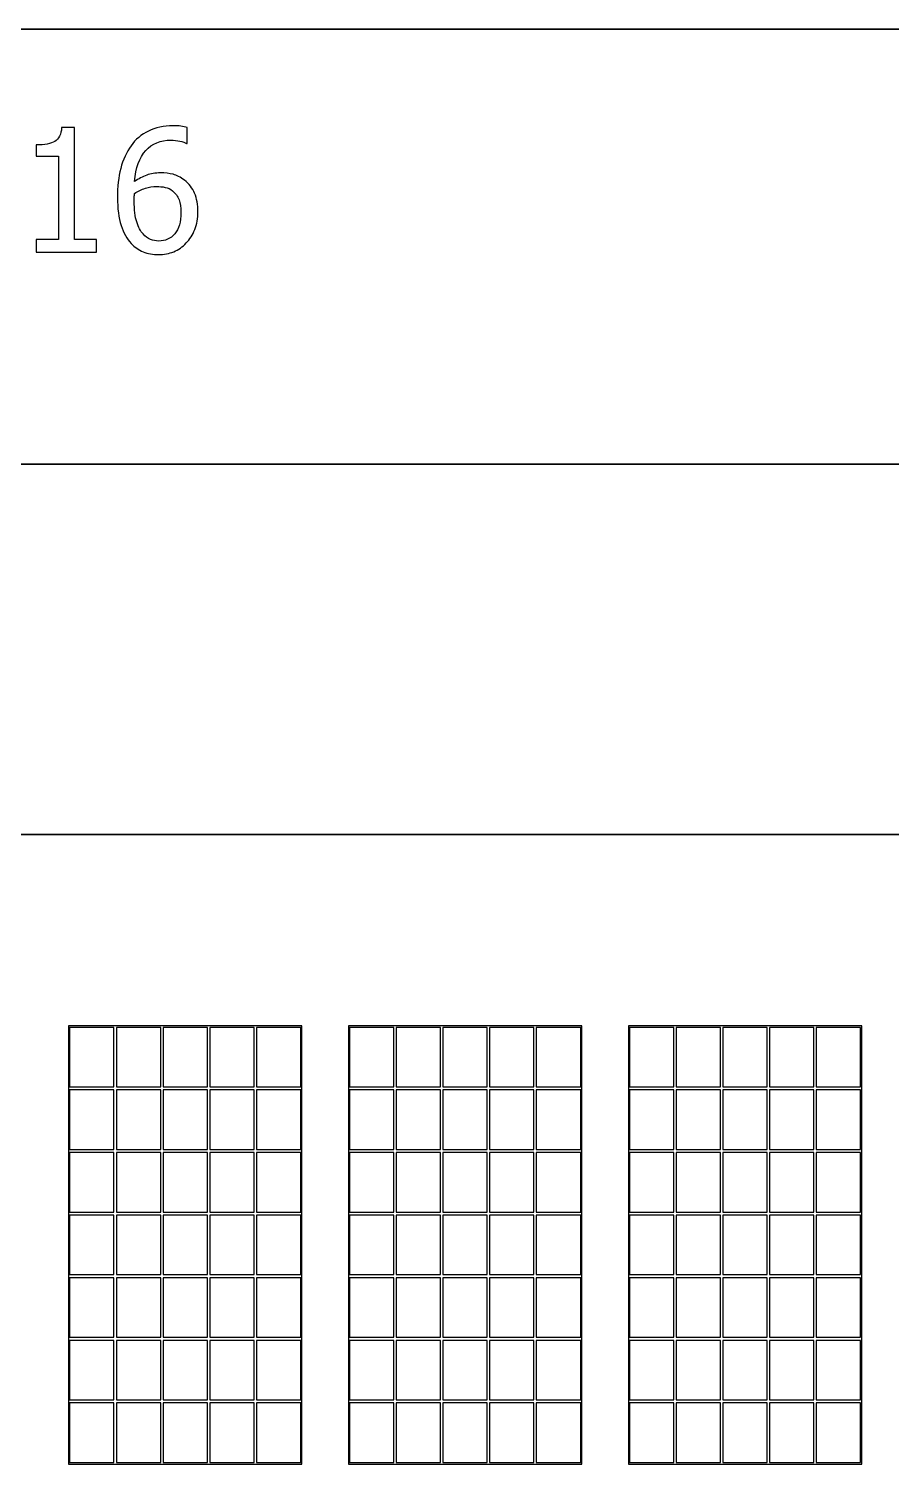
# Model space of a CAD drawing. Header units: centimetres. Extents: x -64.7 to 31.2, y -38.5 to 7.
# Drawn here: x -0.825 to 0.244, y 5.15 to 6.95 of the extents above; entities that cross this region are included whole.
import ezdxf

# ---------------------------------------------------------------- set-up
doc = ezdxf.new("R2010")
doc.units = ezdxf.units.CM
doc.header["$MEASUREMENT"] = 0
doc.layers.add('Layer 1', color=7, linetype='Continuous')

msp = doc.modelspace()

# ---------------------------------------------------------------- linework, layer by layer
at = {"layer": 'Layer 1', "color": 114, "lineweight": 35}
msp.add_open_spline([(-5.5, 6.95), (-5.5, 6.95), (2.5, 6.95), (2.5, 6.95), (2.5, 6.95), (2.5, 6.95), (2.5, 3.35), (2.5, 3.35), (2.5, 3.35), (2.5, 3.35), (-5.5, 3.35), (-5.5, 3.35), (-5.5, 3.35), (-5.5, 3.35), (-5.5, 6.95), (-5.5, 6.95)], degree=3, knots=[0, 0, 0, 0, 0.25, 0.25, 0.25, 0.25, 0.5, 0.5, 0.5, 0.5, 0.75, 0.75, 0.75, 0.75, 1, 1, 1, 1], dxfattribs=at)
at = {"layer": 'Layer 1', "color": 250}
for points, knots in [([(-0.74159, 6.67311), (-0.74159, 6.67311), (-0.81663, 6.67311), (-0.81663, 6.67311), (-0.81663, 6.67311), (-0.81663, 6.67311), (-0.81663, 6.68881), (-0.81663, 6.68881), (-0.81663, 6.68881), (-0.81663, 6.68881), (-0.78872, 6.68881), (-0.78872, 6.68881), (-0.78872, 6.68881), (-0.78872, 6.68881), (-0.78872, 6.792), (-0.78872, 6.792), (-0.78872, 6.792), (-0.78872, 6.792), (-0.81663, 6.792), (-0.81663, 6.792), (-0.81663, 6.792), (-0.81663, 6.792), (-0.81663, 6.80604), (-0.81663, 6.80604), (-0.81663, 6.80604), (-0.80608, 6.80604), (-0.79832, 6.80752), (-0.79331, 6.81052), (-0.79331, 6.81052), (-0.78833, 6.81352), (-0.78551, 6.8192), (-0.78488, 6.82752), (-0.78488, 6.82752), (-0.78488, 6.82752), (-0.76886, 6.82752), (-0.76886, 6.82752), (-0.76886, 6.82752), (-0.76886, 6.82752), (-0.76886, 6.68881), (-0.76886, 6.68881), (-0.76886, 6.68881), (-0.76886, 6.68881), (-0.74159, 6.68881), (-0.74159, 6.68881), (-0.74159, 6.68881), (-0.74159, 6.68881), (-0.74159, 6.67311), (-0.74159, 6.67311)], [0, 0, 0, 0, 0.0833333, 0.0833333, 0.0833333, 0.0833333, 0.1666667, 0.1666667, 0.1666667, 0.1666667, 0.25, 0.25, 0.25, 0.25, 0.3333333, 0.3333333, 0.3333333, 0.3333333, 0.4166667, 0.4166667, 0.4166667, 0.4166667, 0.5, 0.5, 0.5, 0.5, 0.5833333, 0.5833333, 0.5833333, 0.5833333, 0.6666667, 0.6666667, 0.6666667, 0.6666667, 0.75, 0.75, 0.75, 0.75, 0.8333333, 0.8333333, 0.8333333, 0.8333333, 0.9166667, 0.9166667, 0.9166667, 0.9166667, 1, 1, 1, 1]), ([(-0.61582, 6.72303), (-0.61582, 6.71509), (-0.61712, 6.70779), (-0.61973, 6.70112), (-0.61973, 6.70112), (-0.62238, 6.69442), (-0.62587, 6.68884), (-0.63028, 6.68436), (-0.63028, 6.68436), (-0.6349, 6.6796), (-0.64005, 6.676), (-0.6458, 6.67357), (-0.6458, 6.67357), (-0.65152, 6.67113), (-0.6578, 6.6699), (-0.66471, 6.6699), (-0.66471, 6.6699), (-0.67166, 6.6699), (-0.67798, 6.67106), (-0.68366, 6.67343), (-0.68366, 6.67343), (-0.68934, 6.67576), (-0.69438, 6.67925), (-0.69872, 6.68387), (-0.69872, 6.68387), (-0.70401, 6.68944), (-0.70818, 6.69689), (-0.71118, 6.70624), (-0.71118, 6.70624), (-0.71417, 6.71555), (-0.71566, 6.72705), (-0.71566, 6.7407), (-0.71566, 6.7407), (-0.71566, 6.75407), (-0.71428, 6.76614), (-0.71153, 6.77693), (-0.71153, 6.77693), (-0.70878, 6.78769), (-0.70454, 6.79708), (-0.69879, 6.80509), (-0.69879, 6.80509), (-0.69322, 6.81288), (-0.68602, 6.81895), (-0.6772, 6.82333), (-0.6772, 6.82333), (-0.66838, 6.8277), (-0.65819, 6.82989), (-0.64662, 6.82989), (-0.64662, 6.82989), (-0.64316, 6.82989), (-0.63998, 6.82971), (-0.63702, 6.82936), (-0.63702, 6.82936), (-0.63406, 6.82904), (-0.63141, 6.82848), (-0.62915, 6.8277), (-0.62915, 6.8277), (-0.62915, 6.8277), (-0.62915, 6.80798), (-0.62915, 6.80798), (-0.62915, 6.80798), (-0.62915, 6.80798), (-0.63007, 6.80798), (-0.63007, 6.80798), (-0.63007, 6.80798), (-0.63194, 6.809), (-0.63462, 6.80995), (-0.63815, 6.8108), (-0.63815, 6.8108), (-0.64164, 6.81168), (-0.64542, 6.81211), (-0.6494, 6.81211), (-0.6494, 6.81211), (-0.66221, 6.81211), (-0.67258, 6.80777), (-0.68045, 6.79912), (-0.68045, 6.79912), (-0.68835, 6.79048), (-0.69301, 6.77767), (-0.69445, 6.76064), (-0.69445, 6.76064), (-0.68959, 6.76409), (-0.68454, 6.76674), (-0.67939, 6.76861), (-0.67939, 6.76861), (-0.6742, 6.77048), (-0.66856, 6.7714), (-0.66242, 6.7714), (-0.66242, 6.7714), (-0.65642, 6.7714), (-0.65117, 6.7708), (-0.64665, 6.7696), (-0.64665, 6.7696), (-0.64217, 6.7684), (-0.63744, 6.76596), (-0.63258, 6.76229), (-0.63258, 6.76229), (-0.6269, 6.75802), (-0.6227, 6.75263), (-0.61995, 6.74607), (-0.61995, 6.74607), (-0.61719, 6.73954), (-0.61582, 6.73185), (-0.61582, 6.72303)], [0, 0, 0, 0, 0.0384615, 0.0384615, 0.0384615, 0.0384615, 0.0769231, 0.0769231, 0.0769231, 0.0769231, 0.1153846, 0.1153846, 0.1153846, 0.1153846, 0.1538462, 0.1538462, 0.1538462, 0.1538462, 0.1923077, 0.1923077, 0.1923077, 0.1923077, 0.2307692, 0.2307692, 0.2307692, 0.2307692, 0.2692308, 0.2692308, 0.2692308, 0.2692308, 0.3076923, 0.3076923, 0.3076923, 0.3076923, 0.3461538, 0.3461538, 0.3461538, 0.3461538, 0.3846154, 0.3846154, 0.3846154, 0.3846154, 0.4230769, 0.4230769, 0.4230769, 0.4230769, 0.4615385, 0.4615385, 0.4615385, 0.4615385, 0.5, 0.5, 0.5, 0.5, 0.5384615, 0.5384615, 0.5384615, 0.5384615, 0.5769231, 0.5769231, 0.5769231, 0.5769231, 0.6153846, 0.6153846, 0.6153846, 0.6153846, 0.6538462, 0.6538462, 0.6538462, 0.6538462, 0.6923077, 0.6923077, 0.6923077, 0.6923077, 0.7307692, 0.7307692, 0.7307692, 0.7307692, 0.7692308, 0.7692308, 0.7692308, 0.7692308, 0.8076923, 0.8076923, 0.8076923, 0.8076923, 0.8461538, 0.8461538, 0.8461538, 0.8461538, 0.8846154, 0.8846154, 0.8846154, 0.8846154, 0.9230769, 0.9230769, 0.9230769, 0.9230769, 0.9615385, 0.9615385, 0.9615385, 0.9615385, 1, 1, 1, 1]), ([(-0.63681, 6.72222), (-0.63681, 6.72857), (-0.63762, 6.73386), (-0.63928, 6.73813), (-0.63928, 6.73813), (-0.64094, 6.7424), (-0.64362, 6.74607), (-0.64736, 6.7491), (-0.64736, 6.7491), (-0.65004, 6.75129), (-0.65307, 6.75273), (-0.65649, 6.75344), (-0.65649, 6.75344), (-0.65992, 6.75411), (-0.66341, 6.75446), (-0.66697, 6.75446), (-0.66697, 6.75446), (-0.6718, 6.75446), (-0.6765, 6.75372), (-0.68105, 6.75227), (-0.68105, 6.75227), (-0.68556, 6.75083), (-0.69004, 6.74875), (-0.69445, 6.746), (-0.69445, 6.746), (-0.69459, 6.74448), (-0.6947, 6.743), (-0.69477, 6.74159), (-0.69477, 6.74159), (-0.69484, 6.74017), (-0.69488, 6.73841), (-0.69488, 6.73626), (-0.69488, 6.73626), (-0.69488, 6.7256), (-0.69382, 6.71696), (-0.69174, 6.71043), (-0.69174, 6.71043), (-0.68962, 6.70387), (-0.68701, 6.69893), (-0.68394, 6.69555), (-0.68394, 6.69555), (-0.68098, 6.6923), (-0.67791, 6.69004), (-0.67477, 6.68874), (-0.67477, 6.68874), (-0.67163, 6.68743), (-0.66824, 6.68676), (-0.66461, 6.68676), (-0.66461, 6.68676), (-0.65635, 6.68676), (-0.64965, 6.68973), (-0.6445, 6.69565), (-0.6445, 6.69565), (-0.63938, 6.70158), (-0.63681, 6.71043), (-0.63681, 6.72222)], [0, 0, 0, 0, 0.0714286, 0.0714286, 0.0714286, 0.0714286, 0.1428571, 0.1428571, 0.1428571, 0.1428571, 0.2142857, 0.2142857, 0.2142857, 0.2142857, 0.2857143, 0.2857143, 0.2857143, 0.2857143, 0.3571429, 0.3571429, 0.3571429, 0.3571429, 0.4285714, 0.4285714, 0.4285714, 0.4285714, 0.5, 0.5, 0.5, 0.5, 0.5714286, 0.5714286, 0.5714286, 0.5714286, 0.6428571, 0.6428571, 0.6428571, 0.6428571, 0.7142857, 0.7142857, 0.7142857, 0.7142857, 0.7857143, 0.7857143, 0.7857143, 0.7857143, 0.8571429, 0.8571429, 0.8571429, 0.8571429, 0.9285714, 0.9285714, 0.9285714, 0.9285714, 1, 1, 1, 1]), ([(-0.71704, 5.71068), (-0.71704, 5.71068), (-0.66202, 5.71068), (-0.66202, 5.71068), (-0.66202, 5.71068), (-0.66202, 5.71068), (-0.66202, 5.63684), (-0.66202, 5.63684), (-0.66202, 5.63684), (-0.66202, 5.63684), (-0.71704, 5.63684), (-0.71704, 5.63684), (-0.71704, 5.63684), (-0.71704, 5.63684), (-0.71704, 5.71068), (-0.71704, 5.71068)], [0, 0, 0, 0, 0.25, 0.25, 0.25, 0.25, 0.5, 0.5, 0.5, 0.5, 0.75, 0.75, 0.75, 0.75, 1, 1, 1, 1]), ([(-0.71704, 5.63296), (-0.71704, 5.63296), (-0.66202, 5.63296), (-0.66202, 5.63296), (-0.66202, 5.63296), (-0.66202, 5.63296), (-0.66202, 5.55913), (-0.66202, 5.55913), (-0.66202, 5.55913), (-0.66202, 5.55913), (-0.71704, 5.55913), (-0.71704, 5.55913), (-0.71704, 5.55913), (-0.71704, 5.55913), (-0.71704, 5.63296), (-0.71704, 5.63296)], [0, 0, 0, 0, 0.25, 0.25, 0.25, 0.25, 0.5, 0.5, 0.5, 0.5, 0.75, 0.75, 0.75, 0.75, 1, 1, 1, 1]), ([(-0.36969, 5.63296), (-0.36969, 5.63296), (-0.31466, 5.63296), (-0.31466, 5.63296), (-0.31466, 5.63296), (-0.31466, 5.63296), (-0.31466, 5.55913), (-0.31466, 5.55913), (-0.31466, 5.55913), (-0.31466, 5.55913), (-0.36969, 5.55913), (-0.36969, 5.55913), (-0.36969, 5.55913), (-0.36969, 5.55913), (-0.36969, 5.63296), (-0.36969, 5.63296)], [0, 0, 0, 0, 0.25, 0.25, 0.25, 0.25, 0.5, 0.5, 0.5, 0.5, 0.75, 0.75, 0.75, 0.75, 1, 1, 1, 1]), ([(-0.31176, 5.63296), (-0.31176, 5.63296), (-0.25673, 5.63296), (-0.25673, 5.63296), (-0.25673, 5.63296), (-0.25673, 5.63296), (-0.25673, 5.55913), (-0.25673, 5.55913), (-0.25673, 5.55913), (-0.25673, 5.55913), (-0.31176, 5.55913), (-0.31176, 5.55913), (-0.31176, 5.55913), (-0.31176, 5.55913), (-0.31176, 5.63296), (-0.31176, 5.63296)], [0, 0, 0, 0, 0.25, 0.25, 0.25, 0.25, 0.5, 0.5, 0.5, 0.5, 0.75, 0.75, 0.75, 0.75, 1, 1, 1, 1]), ([(-0.77497, 5.55524), (-0.77497, 5.55524), (-0.71994, 5.55524), (-0.71994, 5.55524), (-0.71994, 5.55524), (-0.71994, 5.55524), (-0.71994, 5.48141), (-0.71994, 5.48141), (-0.71994, 5.48141), (-0.71994, 5.48141), (-0.77497, 5.48141), (-0.77497, 5.48141), (-0.77497, 5.48141), (-0.77497, 5.48141), (-0.77497, 5.55524), (-0.77497, 5.55524)], [0, 0, 0, 0, 0.25, 0.25, 0.25, 0.25, 0.5, 0.5, 0.5, 0.5, 0.75, 0.75, 0.75, 0.75, 1, 1, 1, 1]), ([(-0.71704, 5.55524), (-0.71704, 5.55524), (-0.66202, 5.55524), (-0.66202, 5.55524), (-0.66202, 5.55524), (-0.66202, 5.55524), (-0.66202, 5.48141), (-0.66202, 5.48141), (-0.66202, 5.48141), (-0.66202, 5.48141), (-0.71704, 5.48141), (-0.71704, 5.48141), (-0.71704, 5.48141), (-0.71704, 5.48141), (-0.71704, 5.55524), (-0.71704, 5.55524)], [0, 0, 0, 0, 0.25, 0.25, 0.25, 0.25, 0.5, 0.5, 0.5, 0.5, 0.75, 0.75, 0.75, 0.75, 1, 1, 1, 1]), ([(-0.65912, 5.55524), (-0.65912, 5.55524), (-0.60409, 5.55524), (-0.60409, 5.55524), (-0.60409, 5.55524), (-0.60409, 5.55524), (-0.60409, 5.48141), (-0.60409, 5.48141), (-0.60409, 5.48141), (-0.60409, 5.48141), (-0.65912, 5.48141), (-0.65912, 5.48141), (-0.65912, 5.48141), (-0.65912, 5.48141), (-0.65912, 5.55524), (-0.65912, 5.55524)], [0, 0, 0, 0, 0.25, 0.25, 0.25, 0.25, 0.5, 0.5, 0.5, 0.5, 0.75, 0.75, 0.75, 0.75, 1, 1, 1, 1]), ([(-0.36969, 5.55524), (-0.36969, 5.55524), (-0.31466, 5.55524), (-0.31466, 5.55524), (-0.31466, 5.55524), (-0.31466, 5.55524), (-0.31466, 5.48141), (-0.31466, 5.48141), (-0.31466, 5.48141), (-0.31466, 5.48141), (-0.36969, 5.48141), (-0.36969, 5.48141), (-0.36969, 5.48141), (-0.36969, 5.48141), (-0.36969, 5.55524), (-0.36969, 5.55524)], [0, 0, 0, 0, 0.25, 0.25, 0.25, 0.25, 0.5, 0.5, 0.5, 0.5, 0.75, 0.75, 0.75, 0.75, 1, 1, 1, 1]), ([(-0.31176, 5.55524), (-0.31176, 5.55524), (-0.25673, 5.55524), (-0.25673, 5.55524), (-0.25673, 5.55524), (-0.25673, 5.55524), (-0.25673, 5.48141), (-0.25673, 5.48141), (-0.25673, 5.48141), (-0.25673, 5.48141), (-0.31176, 5.48141), (-0.31176, 5.48141), (-0.31176, 5.48141), (-0.31176, 5.48141), (-0.31176, 5.55524), (-0.31176, 5.55524)], [0, 0, 0, 0, 0.25, 0.25, 0.25, 0.25, 0.5, 0.5, 0.5, 0.5, 0.75, 0.75, 0.75, 0.75, 1, 1, 1, 1]), ([(-0.71704, 5.47752), (-0.71704, 5.47752), (-0.66202, 5.47752), (-0.66202, 5.47752), (-0.66202, 5.47752), (-0.66202, 5.47752), (-0.66202, 5.40369), (-0.66202, 5.40369), (-0.66202, 5.40369), (-0.66202, 5.40369), (-0.71704, 5.40369), (-0.71704, 5.40369), (-0.71704, 5.40369), (-0.71704, 5.40369), (-0.71704, 5.47752), (-0.71704, 5.47752)], [0, 0, 0, 0, 0.25, 0.25, 0.25, 0.25, 0.5, 0.5, 0.5, 0.5, 0.75, 0.75, 0.75, 0.75, 1, 1, 1, 1]), ([(-0.71704, 5.3998), (-0.71704, 5.3998), (-0.66202, 5.3998), (-0.66202, 5.3998), (-0.66202, 5.3998), (-0.66202, 5.3998), (-0.66202, 5.32597), (-0.66202, 5.32597), (-0.66202, 5.32597), (-0.66202, 5.32597), (-0.71704, 5.32597), (-0.71704, 5.32597), (-0.71704, 5.32597), (-0.71704, 5.32597), (-0.71704, 5.3998), (-0.71704, 5.3998)], [0, 0, 0, 0, 0.25, 0.25, 0.25, 0.25, 0.5, 0.5, 0.5, 0.5, 0.75, 0.75, 0.75, 0.75, 1, 1, 1, 1]), ([(-0.36969, 5.3998), (-0.36969, 5.3998), (-0.31466, 5.3998), (-0.31466, 5.3998), (-0.31466, 5.3998), (-0.31466, 5.3998), (-0.31466, 5.32597), (-0.31466, 5.32597), (-0.31466, 5.32597), (-0.31466, 5.32597), (-0.36969, 5.32597), (-0.36969, 5.32597), (-0.36969, 5.32597), (-0.36969, 5.32597), (-0.36969, 5.3998), (-0.36969, 5.3998)], [0, 0, 0, 0, 0.25, 0.25, 0.25, 0.25, 0.5, 0.5, 0.5, 0.5, 0.75, 0.75, 0.75, 0.75, 1, 1, 1, 1]), ([(-0.31176, 5.3998), (-0.31176, 5.3998), (-0.25673, 5.3998), (-0.25673, 5.3998), (-0.25673, 5.3998), (-0.25673, 5.3998), (-0.25673, 5.32597), (-0.25673, 5.32597), (-0.25673, 5.32597), (-0.25673, 5.32597), (-0.31176, 5.32597), (-0.31176, 5.32597), (-0.31176, 5.32597), (-0.31176, 5.32597), (-0.31176, 5.3998), (-0.31176, 5.3998)], [0, 0, 0, 0, 0.25, 0.25, 0.25, 0.25, 0.5, 0.5, 0.5, 0.5, 0.75, 0.75, 0.75, 0.75, 1, 1, 1, 1]), ([(-0.02233, 5.3998), (-0.02233, 5.3998), (0.0327, 5.3998), (0.0327, 5.3998), (0.0327, 5.3998), (0.0327, 5.3998), (0.0327, 5.32597), (0.0327, 5.32597), (0.0327, 5.32597), (0.0327, 5.32597), (-0.02233, 5.32597), (-0.02233, 5.32597), (-0.02233, 5.32597), (-0.02233, 5.32597), (-0.02233, 5.3998), (-0.02233, 5.3998)], [0, 0, 0, 0, 0.25, 0.25, 0.25, 0.25, 0.5, 0.5, 0.5, 0.5, 0.75, 0.75, 0.75, 0.75, 1, 1, 1, 1]), ([(0.0356, 5.3998), (0.0356, 5.3998), (0.09063, 5.3998), (0.09063, 5.3998), (0.09063, 5.3998), (0.09063, 5.3998), (0.09063, 5.32597), (0.09063, 5.32597), (0.09063, 5.32597), (0.09063, 5.32597), (0.0356, 5.32597), (0.0356, 5.32597), (0.0356, 5.32597), (0.0356, 5.32597), (0.0356, 5.3998), (0.0356, 5.3998)], [0, 0, 0, 0, 0.25, 0.25, 0.25, 0.25, 0.5, 0.5, 0.5, 0.5, 0.75, 0.75, 0.75, 0.75, 1, 1, 1, 1]), ([(-0.71704, 5.32208), (-0.71704, 5.32208), (-0.66202, 5.32208), (-0.66202, 5.32208), (-0.66202, 5.32208), (-0.66202, 5.32208), (-0.66202, 5.24825), (-0.66202, 5.24825), (-0.66202, 5.24825), (-0.66202, 5.24825), (-0.71704, 5.24825), (-0.71704, 5.24825), (-0.71704, 5.24825), (-0.71704, 5.24825), (-0.71704, 5.32208), (-0.71704, 5.32208)], [0, 0, 0, 0, 0.25, 0.25, 0.25, 0.25, 0.5, 0.5, 0.5, 0.5, 0.75, 0.75, 0.75, 0.75, 1, 1, 1, 1]), ([(-0.54327, 5.32208), (-0.54327, 5.32208), (-0.48824, 5.32208), (-0.48824, 5.32208), (-0.48824, 5.32208), (-0.48824, 5.32208), (-0.48824, 5.24825), (-0.48824, 5.24825), (-0.48824, 5.24825), (-0.48824, 5.24825), (-0.54327, 5.24825), (-0.54327, 5.24825), (-0.54327, 5.24825), (-0.54327, 5.24825), (-0.54327, 5.32208), (-0.54327, 5.32208)], [0, 0, 0, 0, 0.25, 0.25, 0.25, 0.25, 0.5, 0.5, 0.5, 0.5, 0.75, 0.75, 0.75, 0.75, 1, 1, 1, 1]), ([(-0.36969, 5.32208), (-0.36969, 5.32208), (-0.31466, 5.32208), (-0.31466, 5.32208), (-0.31466, 5.32208), (-0.31466, 5.32208), (-0.31466, 5.24825), (-0.31466, 5.24825), (-0.31466, 5.24825), (-0.31466, 5.24825), (-0.36969, 5.24825), (-0.36969, 5.24825), (-0.36969, 5.24825), (-0.36969, 5.24825), (-0.36969, 5.32208), (-0.36969, 5.32208)], [0, 0, 0, 0, 0.25, 0.25, 0.25, 0.25, 0.5, 0.5, 0.5, 0.5, 0.75, 0.75, 0.75, 0.75, 1, 1, 1, 1]), ([(-0.31176, 5.32208), (-0.31176, 5.32208), (-0.25673, 5.32208), (-0.25673, 5.32208), (-0.25673, 5.32208), (-0.25673, 5.32208), (-0.25673, 5.24825), (-0.25673, 5.24825), (-0.25673, 5.24825), (-0.25673, 5.24825), (-0.31176, 5.24825), (-0.31176, 5.24825), (-0.31176, 5.24825), (-0.31176, 5.24825), (-0.31176, 5.32208), (-0.31176, 5.32208)], [0, 0, 0, 0, 0.25, 0.25, 0.25, 0.25, 0.5, 0.5, 0.5, 0.5, 0.75, 0.75, 0.75, 0.75, 1, 1, 1, 1]), ([(-0.02233, 5.32208), (-0.02233, 5.32208), (0.0327, 5.32208), (0.0327, 5.32208), (0.0327, 5.32208), (0.0327, 5.32208), (0.0327, 5.24825), (0.0327, 5.24825), (0.0327, 5.24825), (0.0327, 5.24825), (-0.02233, 5.24825), (-0.02233, 5.24825), (-0.02233, 5.24825), (-0.02233, 5.24825), (-0.02233, 5.32208), (-0.02233, 5.32208)], [0, 0, 0, 0, 0.25, 0.25, 0.25, 0.25, 0.5, 0.5, 0.5, 0.5, 0.75, 0.75, 0.75, 0.75, 1, 1, 1, 1]), ([(0.0356, 5.32208), (0.0356, 5.32208), (0.09063, 5.32208), (0.09063, 5.32208), (0.09063, 5.32208), (0.09063, 5.32208), (0.09063, 5.24825), (0.09063, 5.24825), (0.09063, 5.24825), (0.09063, 5.24825), (0.0356, 5.24825), (0.0356, 5.24825), (0.0356, 5.24825), (0.0356, 5.24825), (0.0356, 5.32208), (0.0356, 5.32208)], [0, 0, 0, 0, 0.25, 0.25, 0.25, 0.25, 0.5, 0.5, 0.5, 0.5, 0.75, 0.75, 0.75, 0.75, 1, 1, 1, 1]), ([(-0.65912, 5.24437), (-0.65912, 5.24437), (-0.60409, 5.24437), (-0.60409, 5.24437), (-0.60409, 5.24437), (-0.60409, 5.24437), (-0.60409, 5.17053), (-0.60409, 5.17053), (-0.60409, 5.17053), (-0.60409, 5.17053), (-0.65912, 5.17053), (-0.65912, 5.17053), (-0.65912, 5.17053), (-0.65912, 5.17053), (-0.65912, 5.24437), (-0.65912, 5.24437)], [0, 0, 0, 0, 0.25, 0.25, 0.25, 0.25, 0.5, 0.5, 0.5, 0.5, 0.75, 0.75, 0.75, 0.75, 1, 1, 1, 1]), ([(-0.60119, 5.24437), (-0.60119, 5.24437), (-0.54616, 5.24437), (-0.54616, 5.24437), (-0.54616, 5.24437), (-0.54616, 5.24437), (-0.54616, 5.17053), (-0.54616, 5.17053), (-0.54616, 5.17053), (-0.54616, 5.17053), (-0.60119, 5.17053), (-0.60119, 5.17053), (-0.60119, 5.17053), (-0.60119, 5.17053), (-0.60119, 5.24437), (-0.60119, 5.24437)], [0, 0, 0, 0, 0.25, 0.25, 0.25, 0.25, 0.5, 0.5, 0.5, 0.5, 0.75, 0.75, 0.75, 0.75, 1, 1, 1, 1])]:
    msp.add_open_spline(points, degree=3, knots=knots, dxfattribs=at)
at = {"layer": 'Layer 1', "color": 250, "lineweight": 35}
msp.add_open_spline([(-4.8, 6.41), (-4.8, 6.41), (1.8, 6.41), (1.8, 6.41), (1.8, 6.41), (1.8, 6.41), (1.8, 3.89), (1.8, 3.89), (1.8, 3.89), (1.8, 3.89), (-4.8, 3.89), (-4.8, 3.89), (-4.8, 3.89), (-4.8, 3.89), (-4.8, 6.41), (-4.8, 6.41)], degree=3, knots=[0, 0, 0, 0, 0.25, 0.25, 0.25, 0.25, 0.5, 0.5, 0.5, 0.5, 0.75, 0.75, 0.75, 0.75, 1, 1, 1, 1], dxfattribs=at)
at = {"layer": 'Layer 1', "color": 52, "lineweight": 35}
msp.add_open_spline([(-4.3105, 5.95), (-4.3105, 5.95), (1.3105, 5.95), (1.3105, 5.95), (1.3105, 5.95), (1.3105, 5.95), (1.3105, 4.35), (1.3105, 4.35), (1.3105, 4.35), (1.3105, 4.35), (-4.3105, 4.35), (-4.3105, 4.35), (-4.3105, 4.35), (-4.3105, 4.35), (-4.3105, 5.95), (-4.3105, 5.95)], degree=3, knots=[0, 0, 0, 0, 0.25, 0.25, 0.25, 0.25, 0.5, 0.5, 0.5, 0.5, 0.75, 0.75, 0.75, 0.75, 1, 1, 1, 1], dxfattribs=at)
at = {"layer": 'Layer 1', "color": 52}
for points in [[(-0.77642, 5.71262), (-0.77642, 5.71262), (-0.48679, 5.71262), (-0.48679, 5.71262), (-0.48679, 5.71262), (-0.48679, 5.71262), (-0.48679, 5.16859), (-0.48679, 5.16859), (-0.48679, 5.16859), (-0.48679, 5.16859), (-0.77642, 5.16859), (-0.77642, 5.16859), (-0.77642, 5.16859), (-0.77642, 5.16859), (-0.77642, 5.71262), (-0.77642, 5.71262)], [(-0.77497, 5.71068), (-0.77497, 5.71068), (-0.71994, 5.71068), (-0.71994, 5.71068), (-0.71994, 5.71068), (-0.71994, 5.71068), (-0.71994, 5.63684), (-0.71994, 5.63684), (-0.71994, 5.63684), (-0.71994, 5.63684), (-0.77497, 5.63684), (-0.77497, 5.63684), (-0.77497, 5.63684), (-0.77497, 5.63684), (-0.77497, 5.71068), (-0.77497, 5.71068)], [(-0.65912, 5.71068), (-0.65912, 5.71068), (-0.60409, 5.71068), (-0.60409, 5.71068), (-0.60409, 5.71068), (-0.60409, 5.71068), (-0.60409, 5.63684), (-0.60409, 5.63684), (-0.60409, 5.63684), (-0.60409, 5.63684), (-0.65912, 5.63684), (-0.65912, 5.63684), (-0.65912, 5.63684), (-0.65912, 5.63684), (-0.65912, 5.71068), (-0.65912, 5.71068)], [(-0.60119, 5.71068), (-0.60119, 5.71068), (-0.54616, 5.71068), (-0.54616, 5.71068), (-0.54616, 5.71068), (-0.54616, 5.71068), (-0.54616, 5.63684), (-0.54616, 5.63684), (-0.54616, 5.63684), (-0.54616, 5.63684), (-0.60119, 5.63684), (-0.60119, 5.63684), (-0.60119, 5.63684), (-0.60119, 5.63684), (-0.60119, 5.71068), (-0.60119, 5.71068)], [(-0.54327, 5.71068), (-0.54327, 5.71068), (-0.48824, 5.71068), (-0.48824, 5.71068), (-0.48824, 5.71068), (-0.48824, 5.71068), (-0.48824, 5.63684), (-0.48824, 5.63684), (-0.48824, 5.63684), (-0.48824, 5.63684), (-0.54327, 5.63684), (-0.54327, 5.63684), (-0.54327, 5.63684), (-0.54327, 5.63684), (-0.54327, 5.71068), (-0.54327, 5.71068)], [(-0.42906, 5.71262), (-0.42906, 5.71262), (-0.13943, 5.71262), (-0.13943, 5.71262), (-0.13943, 5.71262), (-0.13943, 5.71262), (-0.13943, 5.16859), (-0.13943, 5.16859), (-0.13943, 5.16859), (-0.13943, 5.16859), (-0.42906, 5.16859), (-0.42906, 5.16859), (-0.42906, 5.16859), (-0.42906, 5.16859), (-0.42906, 5.71262), (-0.42906, 5.71262)], [(-0.42761, 5.71068), (-0.42761, 5.71068), (-0.37258, 5.71068), (-0.37258, 5.71068), (-0.37258, 5.71068), (-0.37258, 5.71068), (-0.37258, 5.63684), (-0.37258, 5.63684), (-0.37258, 5.63684), (-0.37258, 5.63684), (-0.42761, 5.63684), (-0.42761, 5.63684), (-0.42761, 5.63684), (-0.42761, 5.63684), (-0.42761, 5.71068), (-0.42761, 5.71068)], [(-0.36969, 5.71068), (-0.36969, 5.71068), (-0.31466, 5.71068), (-0.31466, 5.71068), (-0.31466, 5.71068), (-0.31466, 5.71068), (-0.31466, 5.63684), (-0.31466, 5.63684), (-0.31466, 5.63684), (-0.31466, 5.63684), (-0.36969, 5.63684), (-0.36969, 5.63684), (-0.36969, 5.63684), (-0.36969, 5.63684), (-0.36969, 5.71068), (-0.36969, 5.71068)], [(-0.31176, 5.71068), (-0.31176, 5.71068), (-0.25673, 5.71068), (-0.25673, 5.71068), (-0.25673, 5.71068), (-0.25673, 5.71068), (-0.25673, 5.63684), (-0.25673, 5.63684), (-0.25673, 5.63684), (-0.25673, 5.63684), (-0.31176, 5.63684), (-0.31176, 5.63684), (-0.31176, 5.63684), (-0.31176, 5.63684), (-0.31176, 5.71068), (-0.31176, 5.71068)], [(-0.25384, 5.71068), (-0.25384, 5.71068), (-0.19881, 5.71068), (-0.19881, 5.71068), (-0.19881, 5.71068), (-0.19881, 5.71068), (-0.19881, 5.63684), (-0.19881, 5.63684), (-0.19881, 5.63684), (-0.19881, 5.63684), (-0.25384, 5.63684), (-0.25384, 5.63684), (-0.25384, 5.63684), (-0.25384, 5.63684), (-0.25384, 5.71068), (-0.25384, 5.71068)], [(-0.19591, 5.71068), (-0.19591, 5.71068), (-0.14088, 5.71068), (-0.14088, 5.71068), (-0.14088, 5.71068), (-0.14088, 5.71068), (-0.14088, 5.63684), (-0.14088, 5.63684), (-0.14088, 5.63684), (-0.14088, 5.63684), (-0.19591, 5.63684), (-0.19591, 5.63684), (-0.19591, 5.63684), (-0.19591, 5.63684), (-0.19591, 5.71068), (-0.19591, 5.71068)], [(-0.0817, 5.71262), (-0.0817, 5.71262), (0.20793, 5.71262), (0.20793, 5.71262), (0.20793, 5.71262), (0.20793, 5.71262), (0.20793, 5.16859), (0.20793, 5.16859), (0.20793, 5.16859), (0.20793, 5.16859), (-0.0817, 5.16859), (-0.0817, 5.16859), (-0.0817, 5.16859), (-0.0817, 5.16859), (-0.0817, 5.71262), (-0.0817, 5.71262)], [(-0.08025, 5.71068), (-0.08025, 5.71068), (-0.02523, 5.71068), (-0.02523, 5.71068), (-0.02523, 5.71068), (-0.02523, 5.71068), (-0.02523, 5.63684), (-0.02523, 5.63684), (-0.02523, 5.63684), (-0.02523, 5.63684), (-0.08025, 5.63684), (-0.08025, 5.63684), (-0.08025, 5.63684), (-0.08025, 5.63684), (-0.08025, 5.71068), (-0.08025, 5.71068)], [(-0.02233, 5.71068), (-0.02233, 5.71068), (0.0327, 5.71068), (0.0327, 5.71068), (0.0327, 5.71068), (0.0327, 5.71068), (0.0327, 5.63684), (0.0327, 5.63684), (0.0327, 5.63684), (0.0327, 5.63684), (-0.02233, 5.63684), (-0.02233, 5.63684), (-0.02233, 5.63684), (-0.02233, 5.63684), (-0.02233, 5.71068), (-0.02233, 5.71068)], [(0.0356, 5.71068), (0.0356, 5.71068), (0.09063, 5.71068), (0.09063, 5.71068), (0.09063, 5.71068), (0.09063, 5.71068), (0.09063, 5.63684), (0.09063, 5.63684), (0.09063, 5.63684), (0.09063, 5.63684), (0.0356, 5.63684), (0.0356, 5.63684), (0.0356, 5.63684), (0.0356, 5.63684), (0.0356, 5.71068), (0.0356, 5.71068)], [(0.09352, 5.71068), (0.09352, 5.71068), (0.14855, 5.71068), (0.14855, 5.71068), (0.14855, 5.71068), (0.14855, 5.71068), (0.14855, 5.63684), (0.14855, 5.63684), (0.14855, 5.63684), (0.14855, 5.63684), (0.09352, 5.63684), (0.09352, 5.63684), (0.09352, 5.63684), (0.09352, 5.63684), (0.09352, 5.71068), (0.09352, 5.71068)], [(0.15145, 5.71068), (0.15145, 5.71068), (0.20648, 5.71068), (0.20648, 5.71068), (0.20648, 5.71068), (0.20648, 5.71068), (0.20648, 5.63684), (0.20648, 5.63684), (0.20648, 5.63684), (0.20648, 5.63684), (0.15145, 5.63684), (0.15145, 5.63684), (0.15145, 5.63684), (0.15145, 5.63684), (0.15145, 5.71068), (0.15145, 5.71068)], [(-0.77497, 5.63296), (-0.77497, 5.63296), (-0.71994, 5.63296), (-0.71994, 5.63296), (-0.71994, 5.63296), (-0.71994, 5.63296), (-0.71994, 5.55913), (-0.71994, 5.55913), (-0.71994, 5.55913), (-0.71994, 5.55913), (-0.77497, 5.55913), (-0.77497, 5.55913), (-0.77497, 5.55913), (-0.77497, 5.55913), (-0.77497, 5.63296), (-0.77497, 5.63296)], [(-0.65912, 5.63296), (-0.65912, 5.63296), (-0.60409, 5.63296), (-0.60409, 5.63296), (-0.60409, 5.63296), (-0.60409, 5.63296), (-0.60409, 5.55913), (-0.60409, 5.55913), (-0.60409, 5.55913), (-0.60409, 5.55913), (-0.65912, 5.55913), (-0.65912, 5.55913), (-0.65912, 5.55913), (-0.65912, 5.55913), (-0.65912, 5.63296), (-0.65912, 5.63296)], [(-0.60119, 5.63296), (-0.60119, 5.63296), (-0.54616, 5.63296), (-0.54616, 5.63296), (-0.54616, 5.63296), (-0.54616, 5.63296), (-0.54616, 5.55913), (-0.54616, 5.55913), (-0.54616, 5.55913), (-0.54616, 5.55913), (-0.60119, 5.55913), (-0.60119, 5.55913), (-0.60119, 5.55913), (-0.60119, 5.55913), (-0.60119, 5.63296), (-0.60119, 5.63296)], [(-0.54327, 5.63296), (-0.54327, 5.63296), (-0.48824, 5.63296), (-0.48824, 5.63296), (-0.48824, 5.63296), (-0.48824, 5.63296), (-0.48824, 5.55913), (-0.48824, 5.55913), (-0.48824, 5.55913), (-0.48824, 5.55913), (-0.54327, 5.55913), (-0.54327, 5.55913), (-0.54327, 5.55913), (-0.54327, 5.55913), (-0.54327, 5.63296), (-0.54327, 5.63296)], [(-0.42761, 5.63296), (-0.42761, 5.63296), (-0.37258, 5.63296), (-0.37258, 5.63296), (-0.37258, 5.63296), (-0.37258, 5.63296), (-0.37258, 5.55913), (-0.37258, 5.55913), (-0.37258, 5.55913), (-0.37258, 5.55913), (-0.42761, 5.55913), (-0.42761, 5.55913), (-0.42761, 5.55913), (-0.42761, 5.55913), (-0.42761, 5.63296), (-0.42761, 5.63296)], [(-0.25384, 5.63296), (-0.25384, 5.63296), (-0.19881, 5.63296), (-0.19881, 5.63296), (-0.19881, 5.63296), (-0.19881, 5.63296), (-0.19881, 5.55913), (-0.19881, 5.55913), (-0.19881, 5.55913), (-0.19881, 5.55913), (-0.25384, 5.55913), (-0.25384, 5.55913), (-0.25384, 5.55913), (-0.25384, 5.55913), (-0.25384, 5.63296), (-0.25384, 5.63296)], [(-0.19591, 5.63296), (-0.19591, 5.63296), (-0.14088, 5.63296), (-0.14088, 5.63296), (-0.14088, 5.63296), (-0.14088, 5.63296), (-0.14088, 5.55913), (-0.14088, 5.55913), (-0.14088, 5.55913), (-0.14088, 5.55913), (-0.19591, 5.55913), (-0.19591, 5.55913), (-0.19591, 5.55913), (-0.19591, 5.55913), (-0.19591, 5.63296), (-0.19591, 5.63296)], [(-0.08025, 5.63296), (-0.08025, 5.63296), (-0.02523, 5.63296), (-0.02523, 5.63296), (-0.02523, 5.63296), (-0.02523, 5.63296), (-0.02523, 5.55913), (-0.02523, 5.55913), (-0.02523, 5.55913), (-0.02523, 5.55913), (-0.08025, 5.55913), (-0.08025, 5.55913), (-0.08025, 5.55913), (-0.08025, 5.55913), (-0.08025, 5.63296), (-0.08025, 5.63296)], [(-0.02233, 5.63296), (-0.02233, 5.63296), (0.0327, 5.63296), (0.0327, 5.63296), (0.0327, 5.63296), (0.0327, 5.63296), (0.0327, 5.55913), (0.0327, 5.55913), (0.0327, 5.55913), (0.0327, 5.55913), (-0.02233, 5.55913), (-0.02233, 5.55913), (-0.02233, 5.55913), (-0.02233, 5.55913), (-0.02233, 5.63296), (-0.02233, 5.63296)], [(0.0356, 5.63296), (0.0356, 5.63296), (0.09063, 5.63296), (0.09063, 5.63296), (0.09063, 5.63296), (0.09063, 5.63296), (0.09063, 5.55913), (0.09063, 5.55913), (0.09063, 5.55913), (0.09063, 5.55913), (0.0356, 5.55913), (0.0356, 5.55913), (0.0356, 5.55913), (0.0356, 5.55913), (0.0356, 5.63296), (0.0356, 5.63296)], [(0.09352, 5.63296), (0.09352, 5.63296), (0.14855, 5.63296), (0.14855, 5.63296), (0.14855, 5.63296), (0.14855, 5.63296), (0.14855, 5.55913), (0.14855, 5.55913), (0.14855, 5.55913), (0.14855, 5.55913), (0.09352, 5.55913), (0.09352, 5.55913), (0.09352, 5.55913), (0.09352, 5.55913), (0.09352, 5.63296), (0.09352, 5.63296)], [(0.15145, 5.63296), (0.15145, 5.63296), (0.20648, 5.63296), (0.20648, 5.63296), (0.20648, 5.63296), (0.20648, 5.63296), (0.20648, 5.55913), (0.20648, 5.55913), (0.20648, 5.55913), (0.20648, 5.55913), (0.15145, 5.55913), (0.15145, 5.55913), (0.15145, 5.55913), (0.15145, 5.55913), (0.15145, 5.63296), (0.15145, 5.63296)], [(-0.60119, 5.55524), (-0.60119, 5.55524), (-0.54616, 5.55524), (-0.54616, 5.55524), (-0.54616, 5.55524), (-0.54616, 5.55524), (-0.54616, 5.48141), (-0.54616, 5.48141), (-0.54616, 5.48141), (-0.54616, 5.48141), (-0.60119, 5.48141), (-0.60119, 5.48141), (-0.60119, 5.48141), (-0.60119, 5.48141), (-0.60119, 5.55524), (-0.60119, 5.55524)], [(-0.54327, 5.55524), (-0.54327, 5.55524), (-0.48824, 5.55524), (-0.48824, 5.55524), (-0.48824, 5.55524), (-0.48824, 5.55524), (-0.48824, 5.48141), (-0.48824, 5.48141), (-0.48824, 5.48141), (-0.48824, 5.48141), (-0.54327, 5.48141), (-0.54327, 5.48141), (-0.54327, 5.48141), (-0.54327, 5.48141), (-0.54327, 5.55524), (-0.54327, 5.55524)], [(-0.42761, 5.55524), (-0.42761, 5.55524), (-0.37258, 5.55524), (-0.37258, 5.55524), (-0.37258, 5.55524), (-0.37258, 5.55524), (-0.37258, 5.48141), (-0.37258, 5.48141), (-0.37258, 5.48141), (-0.37258, 5.48141), (-0.42761, 5.48141), (-0.42761, 5.48141), (-0.42761, 5.48141), (-0.42761, 5.48141), (-0.42761, 5.55524), (-0.42761, 5.55524)], [(-0.25384, 5.55524), (-0.25384, 5.55524), (-0.19881, 5.55524), (-0.19881, 5.55524), (-0.19881, 5.55524), (-0.19881, 5.55524), (-0.19881, 5.48141), (-0.19881, 5.48141), (-0.19881, 5.48141), (-0.19881, 5.48141), (-0.25384, 5.48141), (-0.25384, 5.48141), (-0.25384, 5.48141), (-0.25384, 5.48141), (-0.25384, 5.55524), (-0.25384, 5.55524)], [(-0.19591, 5.55524), (-0.19591, 5.55524), (-0.14088, 5.55524), (-0.14088, 5.55524), (-0.14088, 5.55524), (-0.14088, 5.55524), (-0.14088, 5.48141), (-0.14088, 5.48141), (-0.14088, 5.48141), (-0.14088, 5.48141), (-0.19591, 5.48141), (-0.19591, 5.48141), (-0.19591, 5.48141), (-0.19591, 5.48141), (-0.19591, 5.55524), (-0.19591, 5.55524)], [(-0.08025, 5.55524), (-0.08025, 5.55524), (-0.02523, 5.55524), (-0.02523, 5.55524), (-0.02523, 5.55524), (-0.02523, 5.55524), (-0.02523, 5.48141), (-0.02523, 5.48141), (-0.02523, 5.48141), (-0.02523, 5.48141), (-0.08025, 5.48141), (-0.08025, 5.48141), (-0.08025, 5.48141), (-0.08025, 5.48141), (-0.08025, 5.55524), (-0.08025, 5.55524)], [(-0.02233, 5.55524), (-0.02233, 5.55524), (0.0327, 5.55524), (0.0327, 5.55524), (0.0327, 5.55524), (0.0327, 5.55524), (0.0327, 5.48141), (0.0327, 5.48141), (0.0327, 5.48141), (0.0327, 5.48141), (-0.02233, 5.48141), (-0.02233, 5.48141), (-0.02233, 5.48141), (-0.02233, 5.48141), (-0.02233, 5.55524), (-0.02233, 5.55524)], [(0.0356, 5.55524), (0.0356, 5.55524), (0.09063, 5.55524), (0.09063, 5.55524), (0.09063, 5.55524), (0.09063, 5.55524), (0.09063, 5.48141), (0.09063, 5.48141), (0.09063, 5.48141), (0.09063, 5.48141), (0.0356, 5.48141), (0.0356, 5.48141), (0.0356, 5.48141), (0.0356, 5.48141), (0.0356, 5.55524), (0.0356, 5.55524)], [(0.09352, 5.55524), (0.09352, 5.55524), (0.14855, 5.55524), (0.14855, 5.55524), (0.14855, 5.55524), (0.14855, 5.55524), (0.14855, 5.48141), (0.14855, 5.48141), (0.14855, 5.48141), (0.14855, 5.48141), (0.09352, 5.48141), (0.09352, 5.48141), (0.09352, 5.48141), (0.09352, 5.48141), (0.09352, 5.55524), (0.09352, 5.55524)], [(0.15145, 5.55524), (0.15145, 5.55524), (0.20648, 5.55524), (0.20648, 5.55524), (0.20648, 5.55524), (0.20648, 5.55524), (0.20648, 5.48141), (0.20648, 5.48141), (0.20648, 5.48141), (0.20648, 5.48141), (0.15145, 5.48141), (0.15145, 5.48141), (0.15145, 5.48141), (0.15145, 5.48141), (0.15145, 5.55524), (0.15145, 5.55524)], [(-0.77497, 5.47752), (-0.77497, 5.47752), (-0.71994, 5.47752), (-0.71994, 5.47752), (-0.71994, 5.47752), (-0.71994, 5.47752), (-0.71994, 5.40369), (-0.71994, 5.40369), (-0.71994, 5.40369), (-0.71994, 5.40369), (-0.77497, 5.40369), (-0.77497, 5.40369), (-0.77497, 5.40369), (-0.77497, 5.40369), (-0.77497, 5.47752), (-0.77497, 5.47752)], [(-0.65912, 5.47752), (-0.65912, 5.47752), (-0.60409, 5.47752), (-0.60409, 5.47752), (-0.60409, 5.47752), (-0.60409, 5.47752), (-0.60409, 5.40369), (-0.60409, 5.40369), (-0.60409, 5.40369), (-0.60409, 5.40369), (-0.65912, 5.40369), (-0.65912, 5.40369), (-0.65912, 5.40369), (-0.65912, 5.40369), (-0.65912, 5.47752), (-0.65912, 5.47752)], [(-0.60119, 5.47752), (-0.60119, 5.47752), (-0.54616, 5.47752), (-0.54616, 5.47752), (-0.54616, 5.47752), (-0.54616, 5.47752), (-0.54616, 5.40369), (-0.54616, 5.40369), (-0.54616, 5.40369), (-0.54616, 5.40369), (-0.60119, 5.40369), (-0.60119, 5.40369), (-0.60119, 5.40369), (-0.60119, 5.40369), (-0.60119, 5.47752), (-0.60119, 5.47752)], [(-0.54327, 5.47752), (-0.54327, 5.47752), (-0.48824, 5.47752), (-0.48824, 5.47752), (-0.48824, 5.47752), (-0.48824, 5.47752), (-0.48824, 5.40369), (-0.48824, 5.40369), (-0.48824, 5.40369), (-0.48824, 5.40369), (-0.54327, 5.40369), (-0.54327, 5.40369), (-0.54327, 5.40369), (-0.54327, 5.40369), (-0.54327, 5.47752), (-0.54327, 5.47752)], [(-0.42761, 5.47752), (-0.42761, 5.47752), (-0.37258, 5.47752), (-0.37258, 5.47752), (-0.37258, 5.47752), (-0.37258, 5.47752), (-0.37258, 5.40369), (-0.37258, 5.40369), (-0.37258, 5.40369), (-0.37258, 5.40369), (-0.42761, 5.40369), (-0.42761, 5.40369), (-0.42761, 5.40369), (-0.42761, 5.40369), (-0.42761, 5.47752), (-0.42761, 5.47752)], [(-0.36969, 5.47752), (-0.36969, 5.47752), (-0.31466, 5.47752), (-0.31466, 5.47752), (-0.31466, 5.47752), (-0.31466, 5.47752), (-0.31466, 5.40369), (-0.31466, 5.40369), (-0.31466, 5.40369), (-0.31466, 5.40369), (-0.36969, 5.40369), (-0.36969, 5.40369), (-0.36969, 5.40369), (-0.36969, 5.40369), (-0.36969, 5.47752), (-0.36969, 5.47752)], [(-0.31176, 5.47752), (-0.31176, 5.47752), (-0.25673, 5.47752), (-0.25673, 5.47752), (-0.25673, 5.47752), (-0.25673, 5.47752), (-0.25673, 5.40369), (-0.25673, 5.40369), (-0.25673, 5.40369), (-0.25673, 5.40369), (-0.31176, 5.40369), (-0.31176, 5.40369), (-0.31176, 5.40369), (-0.31176, 5.40369), (-0.31176, 5.47752), (-0.31176, 5.47752)], [(-0.25384, 5.47752), (-0.25384, 5.47752), (-0.19881, 5.47752), (-0.19881, 5.47752), (-0.19881, 5.47752), (-0.19881, 5.47752), (-0.19881, 5.40369), (-0.19881, 5.40369), (-0.19881, 5.40369), (-0.19881, 5.40369), (-0.25384, 5.40369), (-0.25384, 5.40369), (-0.25384, 5.40369), (-0.25384, 5.40369), (-0.25384, 5.47752), (-0.25384, 5.47752)], [(-0.19591, 5.47752), (-0.19591, 5.47752), (-0.14088, 5.47752), (-0.14088, 5.47752), (-0.14088, 5.47752), (-0.14088, 5.47752), (-0.14088, 5.40369), (-0.14088, 5.40369), (-0.14088, 5.40369), (-0.14088, 5.40369), (-0.19591, 5.40369), (-0.19591, 5.40369), (-0.19591, 5.40369), (-0.19591, 5.40369), (-0.19591, 5.47752), (-0.19591, 5.47752)], [(-0.08025, 5.47752), (-0.08025, 5.47752), (-0.02523, 5.47752), (-0.02523, 5.47752), (-0.02523, 5.47752), (-0.02523, 5.47752), (-0.02523, 5.40369), (-0.02523, 5.40369), (-0.02523, 5.40369), (-0.02523, 5.40369), (-0.08025, 5.40369), (-0.08025, 5.40369), (-0.08025, 5.40369), (-0.08025, 5.40369), (-0.08025, 5.47752), (-0.08025, 5.47752)], [(-0.02233, 5.47752), (-0.02233, 5.47752), (0.0327, 5.47752), (0.0327, 5.47752), (0.0327, 5.47752), (0.0327, 5.47752), (0.0327, 5.40369), (0.0327, 5.40369), (0.0327, 5.40369), (0.0327, 5.40369), (-0.02233, 5.40369), (-0.02233, 5.40369), (-0.02233, 5.40369), (-0.02233, 5.40369), (-0.02233, 5.47752), (-0.02233, 5.47752)], [(0.0356, 5.47752), (0.0356, 5.47752), (0.09063, 5.47752), (0.09063, 5.47752), (0.09063, 5.47752), (0.09063, 5.47752), (0.09063, 5.40369), (0.09063, 5.40369), (0.09063, 5.40369), (0.09063, 5.40369), (0.0356, 5.40369), (0.0356, 5.40369), (0.0356, 5.40369), (0.0356, 5.40369), (0.0356, 5.47752), (0.0356, 5.47752)], [(0.09352, 5.47752), (0.09352, 5.47752), (0.14855, 5.47752), (0.14855, 5.47752), (0.14855, 5.47752), (0.14855, 5.47752), (0.14855, 5.40369), (0.14855, 5.40369), (0.14855, 5.40369), (0.14855, 5.40369), (0.09352, 5.40369), (0.09352, 5.40369), (0.09352, 5.40369), (0.09352, 5.40369), (0.09352, 5.47752), (0.09352, 5.47752)], [(0.15145, 5.47752), (0.15145, 5.47752), (0.20648, 5.47752), (0.20648, 5.47752), (0.20648, 5.47752), (0.20648, 5.47752), (0.20648, 5.40369), (0.20648, 5.40369), (0.20648, 5.40369), (0.20648, 5.40369), (0.15145, 5.40369), (0.15145, 5.40369), (0.15145, 5.40369), (0.15145, 5.40369), (0.15145, 5.47752), (0.15145, 5.47752)], [(-0.77497, 5.3998), (-0.77497, 5.3998), (-0.71994, 5.3998), (-0.71994, 5.3998), (-0.71994, 5.3998), (-0.71994, 5.3998), (-0.71994, 5.32597), (-0.71994, 5.32597), (-0.71994, 5.32597), (-0.71994, 5.32597), (-0.77497, 5.32597), (-0.77497, 5.32597), (-0.77497, 5.32597), (-0.77497, 5.32597), (-0.77497, 5.3998), (-0.77497, 5.3998)], [(-0.65912, 5.3998), (-0.65912, 5.3998), (-0.60409, 5.3998), (-0.60409, 5.3998), (-0.60409, 5.3998), (-0.60409, 5.3998), (-0.60409, 5.32597), (-0.60409, 5.32597), (-0.60409, 5.32597), (-0.60409, 5.32597), (-0.65912, 5.32597), (-0.65912, 5.32597), (-0.65912, 5.32597), (-0.65912, 5.32597), (-0.65912, 5.3998), (-0.65912, 5.3998)], [(-0.60119, 5.3998), (-0.60119, 5.3998), (-0.54616, 5.3998), (-0.54616, 5.3998), (-0.54616, 5.3998), (-0.54616, 5.3998), (-0.54616, 5.32597), (-0.54616, 5.32597), (-0.54616, 5.32597), (-0.54616, 5.32597), (-0.60119, 5.32597), (-0.60119, 5.32597), (-0.60119, 5.32597), (-0.60119, 5.32597), (-0.60119, 5.3998), (-0.60119, 5.3998)], [(-0.54327, 5.3998), (-0.54327, 5.3998), (-0.48824, 5.3998), (-0.48824, 5.3998), (-0.48824, 5.3998), (-0.48824, 5.3998), (-0.48824, 5.32597), (-0.48824, 5.32597), (-0.48824, 5.32597), (-0.48824, 5.32597), (-0.54327, 5.32597), (-0.54327, 5.32597), (-0.54327, 5.32597), (-0.54327, 5.32597), (-0.54327, 5.3998), (-0.54327, 5.3998)], [(-0.42761, 5.3998), (-0.42761, 5.3998), (-0.37258, 5.3998), (-0.37258, 5.3998), (-0.37258, 5.3998), (-0.37258, 5.3998), (-0.37258, 5.32597), (-0.37258, 5.32597), (-0.37258, 5.32597), (-0.37258, 5.32597), (-0.42761, 5.32597), (-0.42761, 5.32597), (-0.42761, 5.32597), (-0.42761, 5.32597), (-0.42761, 5.3998), (-0.42761, 5.3998)], [(-0.25384, 5.3998), (-0.25384, 5.3998), (-0.19881, 5.3998), (-0.19881, 5.3998), (-0.19881, 5.3998), (-0.19881, 5.3998), (-0.19881, 5.32597), (-0.19881, 5.32597), (-0.19881, 5.32597), (-0.19881, 5.32597), (-0.25384, 5.32597), (-0.25384, 5.32597), (-0.25384, 5.32597), (-0.25384, 5.32597), (-0.25384, 5.3998), (-0.25384, 5.3998)], [(-0.19591, 5.3998), (-0.19591, 5.3998), (-0.14088, 5.3998), (-0.14088, 5.3998), (-0.14088, 5.3998), (-0.14088, 5.3998), (-0.14088, 5.32597), (-0.14088, 5.32597), (-0.14088, 5.32597), (-0.14088, 5.32597), (-0.19591, 5.32597), (-0.19591, 5.32597), (-0.19591, 5.32597), (-0.19591, 5.32597), (-0.19591, 5.3998), (-0.19591, 5.3998)], [(-0.08025, 5.3998), (-0.08025, 5.3998), (-0.02523, 5.3998), (-0.02523, 5.3998), (-0.02523, 5.3998), (-0.02523, 5.3998), (-0.02523, 5.32597), (-0.02523, 5.32597), (-0.02523, 5.32597), (-0.02523, 5.32597), (-0.08025, 5.32597), (-0.08025, 5.32597), (-0.08025, 5.32597), (-0.08025, 5.32597), (-0.08025, 5.3998), (-0.08025, 5.3998)], [(0.09352, 5.3998), (0.09352, 5.3998), (0.14855, 5.3998), (0.14855, 5.3998), (0.14855, 5.3998), (0.14855, 5.3998), (0.14855, 5.32597), (0.14855, 5.32597), (0.14855, 5.32597), (0.14855, 5.32597), (0.09352, 5.32597), (0.09352, 5.32597), (0.09352, 5.32597), (0.09352, 5.32597), (0.09352, 5.3998), (0.09352, 5.3998)], [(0.15145, 5.3998), (0.15145, 5.3998), (0.20648, 5.3998), (0.20648, 5.3998), (0.20648, 5.3998), (0.20648, 5.3998), (0.20648, 5.32597), (0.20648, 5.32597), (0.20648, 5.32597), (0.20648, 5.32597), (0.15145, 5.32597), (0.15145, 5.32597), (0.15145, 5.32597), (0.15145, 5.32597), (0.15145, 5.3998), (0.15145, 5.3998)], [(-0.77497, 5.32208), (-0.77497, 5.32208), (-0.71994, 5.32208), (-0.71994, 5.32208), (-0.71994, 5.32208), (-0.71994, 5.32208), (-0.71994, 5.24825), (-0.71994, 5.24825), (-0.71994, 5.24825), (-0.71994, 5.24825), (-0.77497, 5.24825), (-0.77497, 5.24825), (-0.77497, 5.24825), (-0.77497, 5.24825), (-0.77497, 5.32208), (-0.77497, 5.32208)], [(-0.65912, 5.32208), (-0.65912, 5.32208), (-0.60409, 5.32208), (-0.60409, 5.32208), (-0.60409, 5.32208), (-0.60409, 5.32208), (-0.60409, 5.24825), (-0.60409, 5.24825), (-0.60409, 5.24825), (-0.60409, 5.24825), (-0.65912, 5.24825), (-0.65912, 5.24825), (-0.65912, 5.24825), (-0.65912, 5.24825), (-0.65912, 5.32208), (-0.65912, 5.32208)], [(-0.60119, 5.32208), (-0.60119, 5.32208), (-0.54616, 5.32208), (-0.54616, 5.32208), (-0.54616, 5.32208), (-0.54616, 5.32208), (-0.54616, 5.24825), (-0.54616, 5.24825), (-0.54616, 5.24825), (-0.54616, 5.24825), (-0.60119, 5.24825), (-0.60119, 5.24825), (-0.60119, 5.24825), (-0.60119, 5.24825), (-0.60119, 5.32208), (-0.60119, 5.32208)], [(-0.42761, 5.32208), (-0.42761, 5.32208), (-0.37258, 5.32208), (-0.37258, 5.32208), (-0.37258, 5.32208), (-0.37258, 5.32208), (-0.37258, 5.24825), (-0.37258, 5.24825), (-0.37258, 5.24825), (-0.37258, 5.24825), (-0.42761, 5.24825), (-0.42761, 5.24825), (-0.42761, 5.24825), (-0.42761, 5.24825), (-0.42761, 5.32208), (-0.42761, 5.32208)], [(-0.25384, 5.32208), (-0.25384, 5.32208), (-0.19881, 5.32208), (-0.19881, 5.32208), (-0.19881, 5.32208), (-0.19881, 5.32208), (-0.19881, 5.24825), (-0.19881, 5.24825), (-0.19881, 5.24825), (-0.19881, 5.24825), (-0.25384, 5.24825), (-0.25384, 5.24825), (-0.25384, 5.24825), (-0.25384, 5.24825), (-0.25384, 5.32208), (-0.25384, 5.32208)], [(-0.19591, 5.32208), (-0.19591, 5.32208), (-0.14088, 5.32208), (-0.14088, 5.32208), (-0.14088, 5.32208), (-0.14088, 5.32208), (-0.14088, 5.24825), (-0.14088, 5.24825), (-0.14088, 5.24825), (-0.14088, 5.24825), (-0.19591, 5.24825), (-0.19591, 5.24825), (-0.19591, 5.24825), (-0.19591, 5.24825), (-0.19591, 5.32208), (-0.19591, 5.32208)], [(-0.08025, 5.32208), (-0.08025, 5.32208), (-0.02523, 5.32208), (-0.02523, 5.32208), (-0.02523, 5.32208), (-0.02523, 5.32208), (-0.02523, 5.24825), (-0.02523, 5.24825), (-0.02523, 5.24825), (-0.02523, 5.24825), (-0.08025, 5.24825), (-0.08025, 5.24825), (-0.08025, 5.24825), (-0.08025, 5.24825), (-0.08025, 5.32208), (-0.08025, 5.32208)], [(0.09352, 5.32208), (0.09352, 5.32208), (0.14855, 5.32208), (0.14855, 5.32208), (0.14855, 5.32208), (0.14855, 5.32208), (0.14855, 5.24825), (0.14855, 5.24825), (0.14855, 5.24825), (0.14855, 5.24825), (0.09352, 5.24825), (0.09352, 5.24825), (0.09352, 5.24825), (0.09352, 5.24825), (0.09352, 5.32208), (0.09352, 5.32208)], [(0.15145, 5.32208), (0.15145, 5.32208), (0.20648, 5.32208), (0.20648, 5.32208), (0.20648, 5.32208), (0.20648, 5.32208), (0.20648, 5.24825), (0.20648, 5.24825), (0.20648, 5.24825), (0.20648, 5.24825), (0.15145, 5.24825), (0.15145, 5.24825), (0.15145, 5.24825), (0.15145, 5.24825), (0.15145, 5.32208), (0.15145, 5.32208)], [(-0.77497, 5.24437), (-0.77497, 5.24437), (-0.71994, 5.24437), (-0.71994, 5.24437), (-0.71994, 5.24437), (-0.71994, 5.24437), (-0.71994, 5.17053), (-0.71994, 5.17053), (-0.71994, 5.17053), (-0.71994, 5.17053), (-0.77497, 5.17053), (-0.77497, 5.17053), (-0.77497, 5.17053), (-0.77497, 5.17053), (-0.77497, 5.24437), (-0.77497, 5.24437)], [(-0.71704, 5.24437), (-0.71704, 5.24437), (-0.66202, 5.24437), (-0.66202, 5.24437), (-0.66202, 5.24437), (-0.66202, 5.24437), (-0.66202, 5.17053), (-0.66202, 5.17053), (-0.66202, 5.17053), (-0.66202, 5.17053), (-0.71704, 5.17053), (-0.71704, 5.17053), (-0.71704, 5.17053), (-0.71704, 5.17053), (-0.71704, 5.24437), (-0.71704, 5.24437)], [(-0.54327, 5.24437), (-0.54327, 5.24437), (-0.48824, 5.24437), (-0.48824, 5.24437), (-0.48824, 5.24437), (-0.48824, 5.24437), (-0.48824, 5.17053), (-0.48824, 5.17053), (-0.48824, 5.17053), (-0.48824, 5.17053), (-0.54327, 5.17053), (-0.54327, 5.17053), (-0.54327, 5.17053), (-0.54327, 5.17053), (-0.54327, 5.24437), (-0.54327, 5.24437)], [(-0.42761, 5.24437), (-0.42761, 5.24437), (-0.37258, 5.24437), (-0.37258, 5.24437), (-0.37258, 5.24437), (-0.37258, 5.24437), (-0.37258, 5.17053), (-0.37258, 5.17053), (-0.37258, 5.17053), (-0.37258, 5.17053), (-0.42761, 5.17053), (-0.42761, 5.17053), (-0.42761, 5.17053), (-0.42761, 5.17053), (-0.42761, 5.24437), (-0.42761, 5.24437)], [(-0.36969, 5.24437), (-0.36969, 5.24437), (-0.31466, 5.24437), (-0.31466, 5.24437), (-0.31466, 5.24437), (-0.31466, 5.24437), (-0.31466, 5.17053), (-0.31466, 5.17053), (-0.31466, 5.17053), (-0.31466, 5.17053), (-0.36969, 5.17053), (-0.36969, 5.17053), (-0.36969, 5.17053), (-0.36969, 5.17053), (-0.36969, 5.24437), (-0.36969, 5.24437)], [(-0.31176, 5.24437), (-0.31176, 5.24437), (-0.25673, 5.24437), (-0.25673, 5.24437), (-0.25673, 5.24437), (-0.25673, 5.24437), (-0.25673, 5.17053), (-0.25673, 5.17053), (-0.25673, 5.17053), (-0.25673, 5.17053), (-0.31176, 5.17053), (-0.31176, 5.17053), (-0.31176, 5.17053), (-0.31176, 5.17053), (-0.31176, 5.24437), (-0.31176, 5.24437)], [(-0.25384, 5.24437), (-0.25384, 5.24437), (-0.19881, 5.24437), (-0.19881, 5.24437), (-0.19881, 5.24437), (-0.19881, 5.24437), (-0.19881, 5.17053), (-0.19881, 5.17053), (-0.19881, 5.17053), (-0.19881, 5.17053), (-0.25384, 5.17053), (-0.25384, 5.17053), (-0.25384, 5.17053), (-0.25384, 5.17053), (-0.25384, 5.24437), (-0.25384, 5.24437)], [(-0.19591, 5.24437), (-0.19591, 5.24437), (-0.14088, 5.24437), (-0.14088, 5.24437), (-0.14088, 5.24437), (-0.14088, 5.24437), (-0.14088, 5.17053), (-0.14088, 5.17053), (-0.14088, 5.17053), (-0.14088, 5.17053), (-0.19591, 5.17053), (-0.19591, 5.17053), (-0.19591, 5.17053), (-0.19591, 5.17053), (-0.19591, 5.24437), (-0.19591, 5.24437)], [(-0.08025, 5.24437), (-0.08025, 5.24437), (-0.02523, 5.24437), (-0.02523, 5.24437), (-0.02523, 5.24437), (-0.02523, 5.24437), (-0.02523, 5.17053), (-0.02523, 5.17053), (-0.02523, 5.17053), (-0.02523, 5.17053), (-0.08025, 5.17053), (-0.08025, 5.17053), (-0.08025, 5.17053), (-0.08025, 5.17053), (-0.08025, 5.24437), (-0.08025, 5.24437)], [(-0.02233, 5.24437), (-0.02233, 5.24437), (0.0327, 5.24437), (0.0327, 5.24437), (0.0327, 5.24437), (0.0327, 5.24437), (0.0327, 5.17053), (0.0327, 5.17053), (0.0327, 5.17053), (0.0327, 5.17053), (-0.02233, 5.17053), (-0.02233, 5.17053), (-0.02233, 5.17053), (-0.02233, 5.17053), (-0.02233, 5.24437), (-0.02233, 5.24437)], [(0.0356, 5.24437), (0.0356, 5.24437), (0.09063, 5.24437), (0.09063, 5.24437), (0.09063, 5.24437), (0.09063, 5.24437), (0.09063, 5.17053), (0.09063, 5.17053), (0.09063, 5.17053), (0.09063, 5.17053), (0.0356, 5.17053), (0.0356, 5.17053), (0.0356, 5.17053), (0.0356, 5.17053), (0.0356, 5.24437), (0.0356, 5.24437)], [(0.09352, 5.24437), (0.09352, 5.24437), (0.14855, 5.24437), (0.14855, 5.24437), (0.14855, 5.24437), (0.14855, 5.24437), (0.14855, 5.17053), (0.14855, 5.17053), (0.14855, 5.17053), (0.14855, 5.17053), (0.09352, 5.17053), (0.09352, 5.17053), (0.09352, 5.17053), (0.09352, 5.17053), (0.09352, 5.24437), (0.09352, 5.24437)], [(0.15145, 5.24437), (0.15145, 5.24437), (0.20648, 5.24437), (0.20648, 5.24437), (0.20648, 5.24437), (0.20648, 5.24437), (0.20648, 5.17053), (0.20648, 5.17053), (0.20648, 5.17053), (0.20648, 5.17053), (0.15145, 5.17053), (0.15145, 5.17053), (0.15145, 5.17053), (0.15145, 5.17053), (0.15145, 5.24437), (0.15145, 5.24437)]]:
    msp.add_open_spline(points, degree=3, knots=[0, 0, 0, 0, 0.25, 0.25, 0.25, 0.25, 0.5, 0.5, 0.5, 0.5, 0.75, 0.75, 0.75, 0.75, 1, 1, 1, 1], dxfattribs=at)

doc.saveas('drawing.dxf')
